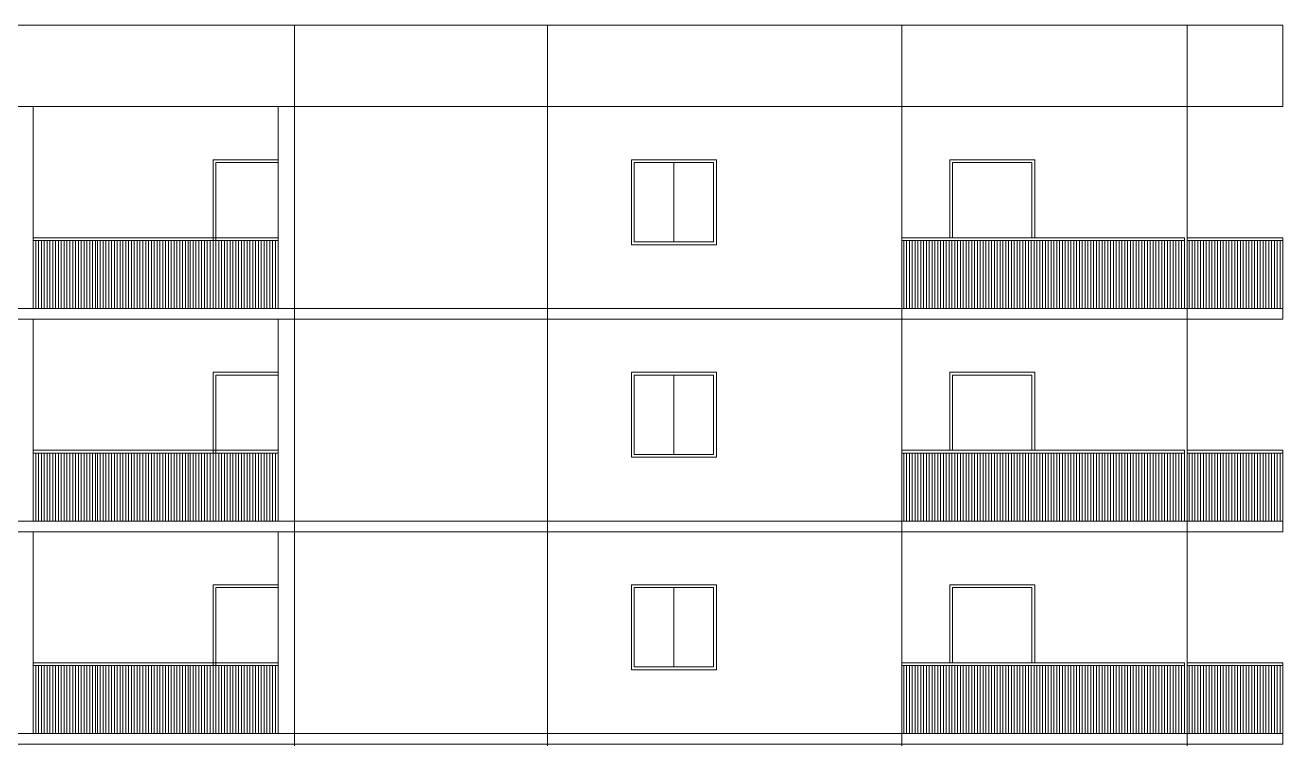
# Model space of a CAD drawing. Header units: inches. Extents: x 1090 to 1325, y 2 to 154.
# Drawn here: x 1176.18 to 1193.92, y 51.9 to 61.97 of the extents above; entities that cross this region are included whole.
import ezdxf

# ---------------------------------------------------------------- set-up
doc = ezdxf.new("R2010")
doc.units = ezdxf.units.IN
doc.header["$MEASUREMENT"] = 0
doc.layers.add('elev 1', color=252, linetype='Continuous', lineweight=9)

msp = doc.modelspace()

# ---------------------------------------------------------------- linework, layer by layer
at = {"layer": 'elev 1'}
for p, q in [((1179.978, 21.971), (1179.978, 61.971)), ((1183.548, 21.971), (1183.548, 61.971)), ((1188.548, 61.971), (1188.548, 21.821)), ((1192.573, 12.971), (1192.573, 61.971)), ((1193.923, 60.971), (1193.923, 61.971)), ((1176.293, 60.821), (1176.293, 57.971)), ((1179.748, 60.821), (1179.748, 57.971)), ((1179.978, 60.821), (1179.978, 57.971)), ((1185.332, 60.031), (1185.332, 58.911)), ((1179.748, 58.971), (1176.293, 58.971)), ((1179.748, 58.931), (1176.293, 58.931)), ((1176.328, 57.971), (1176.328, 58.931)), ((1176.368, 57.971), (1176.368, 58.931)), ((1176.408, 57.971), (1176.408, 58.931)), ((1176.448, 57.971), (1176.448, 58.931)), ((1176.488, 57.971), (1176.488, 58.931)), ((1176.528, 57.971), (1176.528, 58.931)), ((1176.568, 57.971), (1176.568, 58.931)), ((1176.608, 57.971), (1176.608, 58.931)), ((1176.648, 57.971), (1176.648, 58.931)), ((1176.688, 57.971), (1176.688, 58.931)), ((1176.728, 57.971), (1176.728, 58.931)), ((1176.768, 57.971), (1176.768, 58.931)), ((1176.808, 57.971), (1176.808, 58.931)), ((1176.848, 57.971), (1176.848, 58.931)), ((1176.888, 57.971), (1176.888, 58.931)), ((1176.928, 57.971), (1176.928, 58.931)), ((1176.968, 57.971), (1176.968, 58.931)), ((1177.008, 57.971), (1177.008, 58.931)), ((1177.048, 57.971), (1177.048, 58.931)), ((1177.088, 57.971), (1177.088, 58.931)), ((1177.128, 57.971), (1177.128, 58.931)), ((1177.168, 57.971), (1177.168, 58.931)), ((1177.198, 57.971), (1177.198, 58.931)), ((1177.238, 57.971), (1177.238, 58.931)), ((1177.278, 57.971), (1177.278, 58.931)), ((1177.318, 57.971), (1177.318, 58.931)), ((1177.358, 57.971), (1177.358, 58.931)), ((1177.398, 57.971), (1177.398, 58.931)), ((1177.438, 57.971), (1177.438, 58.931)), ((1177.478, 57.971), (1177.478, 58.931)), ((1177.518, 57.971), (1177.518, 58.931)), ((1177.558, 57.971), (1177.558, 58.931)), ((1177.598, 57.971), (1177.598, 58.931)), ((1177.638, 57.971), (1177.638, 58.931)), ((1177.678, 57.971), (1177.678, 58.931)), ((1177.718, 57.971), (1177.718, 58.931)), ((1177.758, 57.971), (1177.758, 58.931)), ((1177.798, 57.971), (1177.798, 58.931)), ((1177.838, 57.971), (1177.838, 58.931)), ((1177.878, 57.971), (1177.878, 58.931)), ((1177.918, 57.971), (1177.918, 58.931)), ((1177.958, 57.971), (1177.958, 58.931)), ((1177.998, 57.971), (1177.998, 58.931)), ((1178.038, 57.971), (1178.038, 58.931)), ((1178.078, 57.971), (1178.078, 58.931)), ((1178.118, 57.971), (1178.118, 58.931)), ((1178.158, 57.971), (1178.158, 58.931)), ((1178.198, 57.971), (1178.198, 58.931)), ((1178.238, 57.971), (1178.238, 58.931)), ((1178.278, 57.971), (1178.278, 58.931)), ((1178.318, 57.971), (1178.318, 58.931)), ((1178.358, 57.971), (1178.358, 58.931)), ((1178.398, 57.971), (1178.398, 58.931)), ((1178.438, 57.971), (1178.438, 58.931)), ((1178.478, 57.971), (1178.478, 58.931)), ((1178.508, 57.971), (1178.508, 58.931)), ((1178.548, 57.971), (1178.548, 58.931)), ((1178.588, 57.971), (1178.588, 58.931)), ((1178.628, 57.971), (1178.628, 58.931)), ((1178.668, 57.971), (1178.668, 58.931)), ((1178.708, 57.971), (1178.708, 58.931)), ((1178.748, 57.971), (1178.748, 58.931)), ((1178.788, 57.971), (1178.788, 58.931)), ((1178.828, 57.971), (1178.828, 58.931)), ((1178.868, 57.971), (1178.868, 58.931)), ((1178.908, 57.971), (1178.908, 58.931)), ((1178.948, 57.971), (1178.948, 58.931)), ((1178.988, 57.971), (1178.988, 58.931)), ((1179.028, 57.971), (1179.028, 58.931)), ((1179.068, 57.971), (1179.068, 58.931)), ((1179.108, 57.971), (1179.108, 58.931)), ((1179.148, 57.971), (1179.148, 58.931)), ((1179.188, 57.971), (1179.188, 58.931)), ((1179.228, 57.971), (1179.228, 58.931)), ((1179.268, 57.971), (1179.268, 58.931)), ((1179.308, 57.971), (1179.308, 58.931)), ((1179.348, 57.971), (1179.348, 58.931)), ((1179.388, 57.971), (1179.388, 58.931)), ((1179.428, 57.971), (1179.428, 58.931)), ((1179.468, 57.971), (1179.468, 58.931)), ((1179.508, 57.971), (1179.508, 58.931)), ((1179.548, 57.971), (1179.548, 58.931)), ((1179.588, 57.971), (1179.588, 58.931)), ((1179.628, 57.971), (1179.628, 58.931)), ((1179.668, 57.971), (1179.668, 58.931)), ((1179.708, 57.971), (1179.708, 58.931)), ((1179.748, 57.971), (1179.748, 58.931)), ((1192.533, 58.971), (1188.548, 58.971)), ((1192.533, 58.931), (1188.548, 58.931)), ((1188.573, 57.971), (1188.573, 58.931)), ((1188.613, 57.971), (1188.613, 58.931)), ((1188.653, 57.971), (1188.653, 58.931)), ((1188.693, 57.971), (1188.693, 58.931)), ((1188.733, 57.971), (1188.733, 58.931)), ((1188.773, 57.971), (1188.773, 58.931)), ((1188.813, 57.971), (1188.813, 58.931)), ((1188.853, 57.971), (1188.853, 58.931)), ((1188.893, 57.971), (1188.893, 58.931)), ((1188.933, 57.971), (1188.933, 58.931)), ((1188.973, 57.971), (1188.973, 58.931)), ((1189.013, 57.971), (1189.013, 58.931)), ((1189.053, 57.971), (1189.053, 58.931)), ((1189.093, 57.971), (1189.093, 58.931)), ((1189.133, 57.971), (1189.133, 58.931)), ((1189.173, 57.971), (1189.173, 58.931)), ((1189.213, 57.971), (1189.213, 58.931)), ((1189.253, 57.971), (1189.253, 58.931)), ((1189.293, 57.971), (1189.293, 58.931)), ((1189.333, 57.971), (1189.333, 58.931)), ((1189.373, 57.971), (1189.373, 58.931)), ((1189.413, 57.971), (1189.413, 58.931)), ((1189.453, 57.971), (1189.453, 58.931)), ((1189.493, 57.971), (1189.493, 58.931)), ((1189.533, 57.971), (1189.533, 58.931)), ((1189.573, 57.971), (1189.573, 58.931)), ((1189.613, 57.971), (1189.613, 58.931)), ((1189.653, 57.971), (1189.653, 58.931)), ((1189.693, 57.971), (1189.693, 58.931)), ((1189.733, 57.971), (1189.733, 58.931)), ((1189.773, 57.971), (1189.773, 58.931)), ((1189.813, 57.971), (1189.813, 58.931)), ((1189.853, 57.971), (1189.853, 58.931)), ((1189.893, 57.971), (1189.893, 58.931)), ((1189.933, 57.971), (1189.933, 58.931)), ((1189.973, 57.971), (1189.973, 58.931)), ((1190.013, 57.971), (1190.013, 58.931)), ((1190.053, 57.971), (1190.053, 58.931)), ((1190.093, 57.971), (1190.093, 58.931)), ((1190.133, 57.971), (1190.133, 58.931)), ((1190.173, 57.971), (1190.173, 58.931)), ((1190.213, 57.971), (1190.213, 58.931)), ((1190.253, 57.971), (1190.253, 58.931)), ((1190.293, 57.971), (1190.293, 58.931)), ((1190.333, 57.971), (1190.333, 58.931)), ((1190.373, 57.971), (1190.373, 58.931)), ((1190.413, 57.971), (1190.413, 58.931)), ((1190.453, 57.971), (1190.453, 58.931)), ((1190.493, 57.971), (1190.493, 58.931)), ((1190.533, 57.971), (1190.533, 58.931)), ((1190.573, 57.971), (1190.573, 58.931)), ((1190.613, 57.971), (1190.613, 58.931)), ((1190.653, 57.971), (1190.653, 58.931)), ((1190.693, 57.971), (1190.693, 58.931)), ((1190.733, 57.971), (1190.733, 58.931)), ((1190.773, 57.971), (1190.773, 58.931)), ((1190.813, 57.971), (1190.813, 58.931)), ((1190.853, 57.971), (1190.853, 58.931)), ((1190.893, 57.971), (1190.893, 58.931)), ((1190.933, 57.971), (1190.933, 58.931)), ((1190.973, 57.971), (1190.973, 58.931)), ((1191.013, 57.971), (1191.013, 58.931)), ((1191.053, 57.971), (1191.053, 58.931)), ((1191.093, 57.971), (1191.093, 58.931)), ((1191.133, 57.971), (1191.133, 58.931)), ((1191.173, 57.971), (1191.173, 58.931)), ((1191.213, 57.971), (1191.213, 58.931)), ((1191.253, 57.971), (1191.253, 58.931)), ((1191.293, 57.971), (1191.293, 58.931)), ((1191.333, 57.971), (1191.333, 58.931)), ((1191.373, 57.971), (1191.373, 58.931)), ((1191.413, 57.971), (1191.413, 58.931)), ((1191.453, 57.971), (1191.453, 58.931)), ((1191.493, 57.971), (1191.493, 58.931)), ((1191.533, 57.971), (1191.533, 58.931)), ((1191.573, 57.971), (1191.573, 58.931)), ((1191.613, 57.971), (1191.613, 58.931)), ((1191.653, 57.971), (1191.653, 58.931)), ((1191.693, 57.971), (1191.693, 58.931)), ((1191.733, 57.971), (1191.733, 58.931)), ((1191.773, 57.971), (1191.773, 58.931)), ((1191.813, 57.971), (1191.813, 58.931)), ((1191.853, 57.971), (1191.853, 58.931)), ((1191.893, 57.971), (1191.893, 58.931)), ((1191.933, 57.971), (1191.933, 58.931)), ((1191.973, 57.971), (1191.973, 58.931)), ((1192.013, 57.971), (1192.013, 58.931)), ((1192.053, 57.971), (1192.053, 58.931)), ((1192.093, 57.971), (1192.093, 58.931)), ((1192.133, 57.971), (1192.133, 58.931)), ((1192.173, 57.971), (1192.173, 58.931)), ((1192.213, 57.971), (1192.213, 58.931)), ((1192.253, 57.971), (1192.253, 58.931)), ((1192.293, 57.971), (1192.293, 58.931)), ((1192.333, 57.971), (1192.333, 58.931)), ((1192.373, 57.971), (1192.373, 58.931)), ((1192.413, 57.971), (1192.413, 58.931)), ((1192.453, 57.971), (1192.453, 58.931)), ((1192.493, 57.971), (1192.493, 58.931)), ((1192.533, 57.971), (1192.533, 58.971)), ((1193.923, 58.971), (1192.573, 58.971)), ((1193.923, 58.931), (1192.573, 58.931)), ((1192.603, 57.971), (1192.603, 58.931)), ((1192.643, 57.971), (1192.643, 58.931)), ((1192.683, 57.971), (1192.683, 58.931)), ((1192.723, 57.971), (1192.723, 58.931)), ((1192.763, 57.971), (1192.763, 58.931)), ((1192.803, 57.971), (1192.803, 58.931)), ((1192.843, 57.971), (1192.843, 58.931)), ((1192.883, 57.971), (1192.883, 58.931)), ((1192.923, 57.971), (1192.923, 58.931)), ((1192.963, 57.971), (1192.963, 58.931)), ((1193.003, 57.971), (1193.003, 58.931)), ((1193.043, 57.971), (1193.043, 58.931)), ((1193.083, 57.971), (1193.083, 58.931)), ((1193.123, 57.971), (1193.123, 58.931)), ((1193.163, 57.971), (1193.163, 58.931)), ((1193.203, 57.971), (1193.203, 58.931)), ((1193.243, 57.971), (1193.243, 58.931)), ((1193.283, 57.971), (1193.283, 58.931)), ((1193.323, 57.971), (1193.323, 58.931)), ((1193.363, 57.971), (1193.363, 58.931)), ((1193.403, 57.971), (1193.403, 58.931)), ((1193.443, 57.971), (1193.443, 58.931)), ((1193.483, 57.971), (1193.483, 58.931)), ((1193.523, 57.971), (1193.523, 58.931)), ((1193.563, 57.971), (1193.563, 58.931)), ((1193.603, 57.971), (1193.603, 58.931)), ((1193.643, 57.971), (1193.643, 58.931)), ((1193.683, 57.971), (1193.683, 58.931)), ((1193.723, 57.971), (1193.723, 58.931)), ((1193.763, 57.971), (1193.763, 58.931)), ((1193.803, 57.971), (1193.803, 58.931)), ((1193.843, 57.971), (1193.843, 58.931)), ((1193.883, 57.971), (1193.883, 58.931)), ((1193.923, 57.971), (1193.923, 58.971)), ((1193.923, 57.971), (1160.538, 57.971)), ((1176.293, 57.821), (1176.293, 54.971)), ((1179.748, 57.821), (1179.748, 54.971)), ((1179.978, 57.821), (1179.978, 54.971)), ((1185.332, 57.031), (1185.332, 55.911)), ((1179.748, 55.971), (1176.293, 55.971)), ((1179.748, 55.931), (1176.293, 55.931)), ((1176.328, 54.971), (1176.328, 55.931)), ((1176.368, 54.971), (1176.368, 55.931)), ((1176.408, 54.971), (1176.408, 55.931)), ((1176.448, 54.971), (1176.448, 55.931)), ((1176.488, 54.971), (1176.488, 55.931)), ((1176.528, 54.971), (1176.528, 55.931)), ((1176.568, 54.971), (1176.568, 55.931)), ((1176.608, 54.971), (1176.608, 55.931)), ((1176.648, 54.971), (1176.648, 55.931)), ((1176.688, 54.971), (1176.688, 55.931)), ((1176.728, 54.971), (1176.728, 55.931)), ((1176.768, 54.971), (1176.768, 55.931)), ((1176.808, 54.971), (1176.808, 55.931)), ((1176.848, 54.971), (1176.848, 55.931)), ((1176.888, 54.971), (1176.888, 55.931)), ((1176.928, 54.971), (1176.928, 55.931)), ((1176.968, 54.971), (1176.968, 55.931)), ((1177.008, 54.971), (1177.008, 55.931)), ((1177.048, 54.971), (1177.048, 55.931)), ((1177.088, 54.971), (1177.088, 55.931)), ((1177.128, 54.971), (1177.128, 55.931)), ((1177.168, 54.971), (1177.168, 55.931)), ((1177.198, 54.971), (1177.198, 55.931)), ((1177.238, 54.971), (1177.238, 55.931)), ((1177.278, 54.971), (1177.278, 55.931)), ((1177.318, 54.971), (1177.318, 55.931)), ((1177.358, 54.971), (1177.358, 55.931)), ((1177.398, 54.971), (1177.398, 55.931)), ((1177.438, 54.971), (1177.438, 55.931)), ((1177.478, 54.971), (1177.478, 55.931)), ((1177.518, 54.971), (1177.518, 55.931)), ((1177.558, 54.971), (1177.558, 55.931)), ((1177.598, 54.971), (1177.598, 55.931)), ((1177.638, 54.971), (1177.638, 55.931)), ((1177.678, 54.971), (1177.678, 55.931)), ((1177.718, 54.971), (1177.718, 55.931)), ((1177.758, 54.971), (1177.758, 55.931)), ((1177.798, 54.971), (1177.798, 55.931)), ((1177.838, 54.971), (1177.838, 55.931)), ((1177.878, 54.971), (1177.878, 55.931)), ((1177.918, 54.971), (1177.918, 55.931)), ((1177.958, 54.971), (1177.958, 55.931)), ((1177.998, 54.971), (1177.998, 55.931)), ((1178.038, 54.971), (1178.038, 55.931)), ((1178.078, 54.971), (1178.078, 55.931)), ((1178.118, 54.971), (1178.118, 55.931)), ((1178.158, 54.971), (1178.158, 55.931)), ((1178.198, 54.971), (1178.198, 55.931)), ((1178.238, 54.971), (1178.238, 55.931)), ((1178.278, 54.971), (1178.278, 55.931)), ((1178.318, 54.971), (1178.318, 55.931)), ((1178.358, 54.971), (1178.358, 55.931)), ((1178.398, 54.971), (1178.398, 55.931)), ((1178.438, 54.971), (1178.438, 55.931)), ((1178.478, 54.971), (1178.478, 55.931)), ((1178.508, 54.971), (1178.508, 55.931)), ((1178.548, 54.971), (1178.548, 55.931)), ((1178.588, 54.971), (1178.588, 55.931)), ((1178.628, 54.971), (1178.628, 55.931)), ((1178.668, 54.971), (1178.668, 55.931)), ((1178.708, 54.971), (1178.708, 55.931)), ((1178.748, 54.971), (1178.748, 55.931)), ((1178.788, 54.971), (1178.788, 55.931)), ((1178.828, 54.971), (1178.828, 55.931)), ((1178.868, 54.971), (1178.868, 55.931)), ((1178.908, 54.971), (1178.908, 55.931)), ((1178.948, 54.971), (1178.948, 55.931)), ((1178.988, 54.971), (1178.988, 55.931)), ((1179.028, 54.971), (1179.028, 55.931)), ((1179.068, 54.971), (1179.068, 55.931)), ((1179.108, 54.971), (1179.108, 55.931)), ((1179.148, 54.971), (1179.148, 55.931)), ((1179.188, 54.971), (1179.188, 55.931)), ((1179.228, 54.971), (1179.228, 55.931)), ((1179.268, 54.971), (1179.268, 55.931)), ((1179.308, 54.971), (1179.308, 55.931)), ((1179.348, 54.971), (1179.348, 55.931)), ((1179.388, 54.971), (1179.388, 55.931)), ((1179.428, 54.971), (1179.428, 55.931)), ((1179.468, 54.971), (1179.468, 55.931)), ((1179.508, 54.971), (1179.508, 55.931)), ((1179.548, 54.971), (1179.548, 55.931)), ((1179.588, 54.971), (1179.588, 55.931)), ((1179.628, 54.971), (1179.628, 55.931)), ((1179.668, 54.971), (1179.668, 55.931)), ((1179.708, 54.971), (1179.708, 55.931)), ((1179.748, 54.971), (1179.748, 55.931)), ((1192.533, 55.971), (1188.548, 55.971)), ((1192.533, 55.931), (1188.548, 55.931)), ((1188.573, 54.971), (1188.573, 55.931)), ((1188.613, 54.971), (1188.613, 55.931)), ((1188.653, 54.971), (1188.653, 55.931)), ((1188.693, 54.971), (1188.693, 55.931)), ((1188.733, 54.971), (1188.733, 55.931)), ((1188.773, 54.971), (1188.773, 55.931)), ((1188.813, 54.971), (1188.813, 55.931)), ((1188.853, 54.971), (1188.853, 55.931)), ((1188.893, 54.971), (1188.893, 55.931)), ((1188.933, 54.971), (1188.933, 55.931)), ((1188.973, 54.971), (1188.973, 55.931)), ((1189.013, 54.971), (1189.013, 55.931)), ((1189.053, 54.971), (1189.053, 55.931)), ((1189.093, 54.971), (1189.093, 55.931)), ((1189.133, 54.971), (1189.133, 55.931)), ((1189.173, 54.971), (1189.173, 55.931)), ((1189.213, 54.971), (1189.213, 55.931)), ((1189.253, 54.971), (1189.253, 55.931)), ((1189.293, 54.971), (1189.293, 55.931)), ((1189.333, 54.971), (1189.333, 55.931)), ((1189.373, 54.971), (1189.373, 55.931)), ((1189.413, 54.971), (1189.413, 55.931)), ((1189.453, 54.971), (1189.453, 55.931)), ((1189.493, 54.971), (1189.493, 55.931)), ((1189.533, 54.971), (1189.533, 55.931)), ((1189.573, 54.971), (1189.573, 55.931)), ((1189.613, 54.971), (1189.613, 55.931)), ((1189.653, 54.971), (1189.653, 55.931)), ((1189.693, 54.971), (1189.693, 55.931)), ((1189.733, 54.971), (1189.733, 55.931)), ((1189.773, 54.971), (1189.773, 55.931)), ((1189.813, 54.971), (1189.813, 55.931)), ((1189.853, 54.971), (1189.853, 55.931)), ((1189.893, 54.971), (1189.893, 55.931)), ((1189.933, 54.971), (1189.933, 55.931)), ((1189.973, 54.971), (1189.973, 55.931)), ((1190.013, 54.971), (1190.013, 55.931)), ((1190.053, 54.971), (1190.053, 55.931)), ((1190.093, 54.971), (1190.093, 55.931)), ((1190.133, 54.971), (1190.133, 55.931)), ((1190.173, 54.971), (1190.173, 55.931)), ((1190.213, 54.971), (1190.213, 55.931)), ((1190.253, 54.971), (1190.253, 55.931)), ((1190.293, 54.971), (1190.293, 55.931)), ((1190.333, 54.971), (1190.333, 55.931)), ((1190.373, 54.971), (1190.373, 55.931)), ((1190.413, 54.971), (1190.413, 55.931)), ((1190.453, 54.971), (1190.453, 55.931)), ((1190.493, 54.971), (1190.493, 55.931)), ((1190.533, 54.971), (1190.533, 55.931)), ((1190.573, 54.971), (1190.573, 55.931)), ((1190.613, 54.971), (1190.613, 55.931)), ((1190.653, 54.971), (1190.653, 55.931)), ((1190.693, 54.971), (1190.693, 55.931)), ((1190.733, 54.971), (1190.733, 55.931)), ((1190.773, 54.971), (1190.773, 55.931)), ((1190.813, 54.971), (1190.813, 55.931)), ((1190.853, 54.971), (1190.853, 55.931)), ((1190.893, 54.971), (1190.893, 55.931)), ((1190.933, 54.971), (1190.933, 55.931)), ((1190.973, 54.971), (1190.973, 55.931)), ((1191.013, 54.971), (1191.013, 55.931)), ((1191.053, 54.971), (1191.053, 55.931)), ((1191.093, 54.971), (1191.093, 55.931)), ((1191.133, 54.971), (1191.133, 55.931)), ((1191.173, 54.971), (1191.173, 55.931)), ((1191.213, 54.971), (1191.213, 55.931)), ((1191.253, 54.971), (1191.253, 55.931)), ((1191.293, 54.971), (1191.293, 55.931)), ((1191.333, 54.971), (1191.333, 55.931)), ((1191.373, 54.971), (1191.373, 55.931)), ((1191.413, 54.971), (1191.413, 55.931)), ((1191.453, 54.971), (1191.453, 55.931)), ((1191.493, 54.971), (1191.493, 55.931)), ((1191.533, 54.971), (1191.533, 55.931)), ((1191.573, 54.971), (1191.573, 55.931)), ((1191.613, 54.971), (1191.613, 55.931)), ((1191.653, 54.971), (1191.653, 55.931)), ((1191.693, 54.971), (1191.693, 55.931)), ((1191.733, 54.971), (1191.733, 55.931)), ((1191.773, 54.971), (1191.773, 55.931)), ((1191.813, 54.971), (1191.813, 55.931)), ((1191.853, 54.971), (1191.853, 55.931)), ((1191.893, 54.971), (1191.893, 55.931)), ((1191.933, 54.971), (1191.933, 55.931)), ((1191.973, 54.971), (1191.973, 55.931)), ((1192.013, 54.971), (1192.013, 55.931)), ((1192.053, 54.971), (1192.053, 55.931)), ((1192.093, 54.971), (1192.093, 55.931)), ((1192.133, 54.971), (1192.133, 55.931)), ((1192.173, 54.971), (1192.173, 55.931)), ((1192.213, 54.971), (1192.213, 55.931)), ((1192.253, 54.971), (1192.253, 55.931)), ((1192.293, 54.971), (1192.293, 55.931)), ((1192.333, 54.971), (1192.333, 55.931)), ((1192.373, 54.971), (1192.373, 55.931)), ((1192.413, 54.971), (1192.413, 55.931)), ((1192.453, 54.971), (1192.453, 55.931)), ((1192.493, 54.971), (1192.493, 55.931)), ((1192.533, 54.971), (1192.533, 55.971)), ((1193.923, 55.971), (1192.573, 55.971)), ((1193.923, 55.931), (1192.573, 55.931)), ((1192.603, 54.971), (1192.603, 55.931)), ((1192.643, 54.971), (1192.643, 55.931)), ((1192.683, 54.971), (1192.683, 55.931)), ((1192.723, 54.971), (1192.723, 55.931)), ((1192.763, 54.971), (1192.763, 55.931)), ((1192.803, 54.971), (1192.803, 55.931)), ((1192.843, 54.971), (1192.843, 55.931)), ((1192.883, 54.971), (1192.883, 55.931)), ((1192.923, 54.971), (1192.923, 55.931)), ((1192.963, 54.971), (1192.963, 55.931)), ((1193.003, 54.971), (1193.003, 55.931)), ((1193.043, 54.971), (1193.043, 55.931)), ((1193.083, 54.971), (1193.083, 55.931)), ((1193.123, 54.971), (1193.123, 55.931)), ((1193.163, 54.971), (1193.163, 55.931)), ((1193.203, 54.971), (1193.203, 55.931)), ((1193.243, 54.971), (1193.243, 55.931)), ((1193.283, 54.971), (1193.283, 55.931)), ((1193.323, 54.971), (1193.323, 55.931)), ((1193.363, 54.971), (1193.363, 55.931)), ((1193.403, 54.971), (1193.403, 55.931)), ((1193.443, 54.971), (1193.443, 55.931)), ((1193.483, 54.971), (1193.483, 55.931)), ((1193.523, 54.971), (1193.523, 55.931)), ((1193.563, 54.971), (1193.563, 55.931)), ((1193.603, 54.971), (1193.603, 55.931)), ((1193.643, 54.971), (1193.643, 55.931)), ((1193.683, 54.971), (1193.683, 55.931)), ((1193.723, 54.971), (1193.723, 55.931)), ((1193.763, 54.971), (1193.763, 55.931)), ((1193.803, 54.971), (1193.803, 55.931)), ((1193.843, 54.971), (1193.843, 55.931)), ((1193.883, 54.971), (1193.883, 55.931)), ((1193.923, 54.971), (1193.923, 55.971)), ((1193.923, 54.971), (1160.538, 54.971)), ((1176.293, 54.821), (1176.293, 51.971)), ((1179.748, 54.821), (1179.748, 51.971)), ((1179.978, 54.821), (1179.978, 51.971)), ((1185.332, 54.031), (1185.332, 52.911)), ((1179.748, 52.971), (1176.293, 52.971)), ((1179.748, 52.931), (1176.293, 52.931)), ((1176.328, 51.971), (1176.328, 52.931)), ((1176.368, 51.971), (1176.368, 52.931)), ((1176.408, 51.971), (1176.408, 52.931)), ((1176.448, 51.971), (1176.448, 52.931)), ((1176.488, 51.971), (1176.488, 52.931)), ((1176.528, 51.971), (1176.528, 52.931)), ((1176.568, 51.971), (1176.568, 52.931)), ((1176.608, 51.971), (1176.608, 52.931)), ((1176.648, 51.971), (1176.648, 52.931)), ((1176.688, 51.971), (1176.688, 52.931)), ((1176.728, 51.971), (1176.728, 52.931)), ((1176.768, 51.971), (1176.768, 52.931)), ((1176.808, 51.971), (1176.808, 52.931)), ((1176.848, 51.971), (1176.848, 52.931)), ((1176.888, 51.971), (1176.888, 52.931)), ((1176.928, 51.971), (1176.928, 52.931)), ((1176.968, 51.971), (1176.968, 52.931)), ((1177.008, 51.971), (1177.008, 52.931)), ((1177.048, 51.971), (1177.048, 52.931)), ((1177.088, 51.971), (1177.088, 52.931)), ((1177.128, 51.971), (1177.128, 52.931)), ((1177.168, 51.971), (1177.168, 52.931)), ((1177.198, 51.971), (1177.198, 52.931)), ((1177.238, 51.971), (1177.238, 52.931)), ((1177.278, 51.971), (1177.278, 52.931)), ((1177.318, 51.971), (1177.318, 52.931)), ((1177.358, 51.971), (1177.358, 52.931)), ((1177.398, 51.971), (1177.398, 52.931)), ((1177.438, 51.971), (1177.438, 52.931)), ((1177.478, 51.971), (1177.478, 52.931)), ((1177.518, 51.971), (1177.518, 52.931)), ((1177.558, 51.971), (1177.558, 52.931)), ((1177.598, 51.971), (1177.598, 52.931)), ((1177.638, 51.971), (1177.638, 52.931)), ((1177.678, 51.971), (1177.678, 52.931)), ((1177.718, 51.971), (1177.718, 52.931)), ((1177.758, 51.971), (1177.758, 52.931)), ((1177.798, 51.971), (1177.798, 52.931)), ((1177.838, 51.971), (1177.838, 52.931)), ((1177.878, 51.971), (1177.878, 52.931)), ((1177.918, 51.971), (1177.918, 52.931)), ((1177.958, 51.971), (1177.958, 52.931)), ((1177.998, 51.971), (1177.998, 52.931)), ((1178.038, 51.971), (1178.038, 52.931)), ((1178.078, 51.971), (1178.078, 52.931)), ((1178.118, 51.971), (1178.118, 52.931)), ((1178.158, 51.971), (1178.158, 52.931)), ((1178.198, 51.971), (1178.198, 52.931)), ((1178.238, 51.971), (1178.238, 52.931)), ((1178.278, 51.971), (1178.278, 52.931)), ((1178.318, 51.971), (1178.318, 52.931)), ((1178.358, 51.971), (1178.358, 52.931)), ((1178.398, 51.971), (1178.398, 52.931)), ((1178.438, 51.971), (1178.438, 52.931)), ((1178.478, 51.971), (1178.478, 52.931)), ((1178.508, 51.971), (1178.508, 52.931)), ((1178.548, 51.971), (1178.548, 52.931)), ((1178.588, 51.971), (1178.588, 52.931)), ((1178.628, 51.971), (1178.628, 52.931)), ((1178.668, 51.971), (1178.668, 52.931)), ((1178.708, 51.971), (1178.708, 52.931)), ((1178.748, 51.971), (1178.748, 52.931)), ((1178.788, 51.971), (1178.788, 52.931)), ((1178.828, 51.971), (1178.828, 52.931)), ((1178.868, 51.971), (1178.868, 52.931)), ((1178.908, 51.971), (1178.908, 52.931)), ((1178.948, 51.971), (1178.948, 52.931)), ((1178.988, 51.971), (1178.988, 52.931)), ((1179.028, 51.971), (1179.028, 52.931)), ((1179.068, 51.971), (1179.068, 52.931)), ((1179.108, 51.971), (1179.108, 52.931)), ((1179.148, 51.971), (1179.148, 52.931)), ((1179.188, 51.971), (1179.188, 52.931)), ((1179.228, 51.971), (1179.228, 52.931)), ((1179.268, 51.971), (1179.268, 52.931)), ((1179.308, 51.971), (1179.308, 52.931)), ((1179.348, 51.971), (1179.348, 52.931)), ((1179.388, 51.971), (1179.388, 52.931)), ((1179.428, 51.971), (1179.428, 52.931)), ((1179.468, 51.971), (1179.468, 52.931)), ((1179.508, 51.971), (1179.508, 52.931)), ((1179.548, 51.971), (1179.548, 52.931)), ((1179.588, 51.971), (1179.588, 52.931)), ((1179.628, 51.971), (1179.628, 52.931)), ((1179.668, 51.971), (1179.668, 52.931)), ((1179.708, 51.971), (1179.708, 52.931)), ((1179.748, 51.971), (1179.748, 52.931)), ((1192.533, 52.971), (1188.548, 52.971)), ((1192.533, 52.931), (1188.548, 52.931)), ((1188.573, 51.971), (1188.573, 52.931)), ((1188.613, 51.971), (1188.613, 52.931)), ((1188.653, 51.971), (1188.653, 52.931)), ((1188.693, 51.971), (1188.693, 52.931)), ((1188.733, 51.971), (1188.733, 52.931)), ((1188.773, 51.971), (1188.773, 52.931)), ((1188.813, 51.971), (1188.813, 52.931)), ((1188.853, 51.971), (1188.853, 52.931)), ((1188.893, 51.971), (1188.893, 52.931)), ((1188.933, 51.971), (1188.933, 52.931)), ((1188.973, 51.971), (1188.973, 52.931)), ((1189.013, 51.971), (1189.013, 52.931)), ((1189.053, 51.971), (1189.053, 52.931)), ((1189.093, 51.971), (1189.093, 52.931)), ((1189.133, 51.971), (1189.133, 52.931)), ((1189.173, 51.971), (1189.173, 52.931)), ((1189.213, 51.971), (1189.213, 52.931)), ((1189.253, 51.971), (1189.253, 52.931)), ((1189.293, 51.971), (1189.293, 52.931)), ((1189.333, 51.971), (1189.333, 52.931)), ((1189.373, 51.971), (1189.373, 52.931)), ((1189.413, 51.971), (1189.413, 52.931)), ((1189.453, 51.971), (1189.453, 52.931)), ((1189.493, 51.971), (1189.493, 52.931)), ((1189.533, 51.971), (1189.533, 52.931)), ((1189.573, 51.971), (1189.573, 52.931)), ((1189.613, 51.971), (1189.613, 52.931)), ((1189.653, 51.971), (1189.653, 52.931)), ((1189.693, 51.971), (1189.693, 52.931)), ((1189.733, 51.971), (1189.733, 52.931)), ((1189.773, 51.971), (1189.773, 52.931)), ((1189.813, 51.971), (1189.813, 52.931)), ((1189.853, 51.971), (1189.853, 52.931)), ((1189.893, 51.971), (1189.893, 52.931)), ((1189.933, 51.971), (1189.933, 52.931)), ((1189.973, 51.971), (1189.973, 52.931)), ((1190.013, 51.971), (1190.013, 52.931)), ((1190.053, 51.971), (1190.053, 52.931)), ((1190.093, 51.971), (1190.093, 52.931)), ((1190.133, 51.971), (1190.133, 52.931)), ((1190.173, 51.971), (1190.173, 52.931)), ((1190.213, 51.971), (1190.213, 52.931)), ((1190.253, 51.971), (1190.253, 52.931)), ((1190.293, 51.971), (1190.293, 52.931)), ((1190.333, 51.971), (1190.333, 52.931)), ((1190.373, 51.971), (1190.373, 52.931)), ((1190.413, 51.971), (1190.413, 52.931)), ((1190.453, 51.971), (1190.453, 52.931)), ((1190.493, 51.971), (1190.493, 52.931)), ((1190.533, 51.971), (1190.533, 52.931)), ((1190.573, 51.971), (1190.573, 52.931)), ((1190.613, 51.971), (1190.613, 52.931)), ((1190.653, 51.971), (1190.653, 52.931)), ((1190.693, 51.971), (1190.693, 52.931)), ((1190.733, 51.971), (1190.733, 52.931)), ((1190.773, 51.971), (1190.773, 52.931)), ((1190.813, 51.971), (1190.813, 52.931)), ((1190.853, 51.971), (1190.853, 52.931)), ((1190.893, 51.971), (1190.893, 52.931)), ((1190.933, 51.971), (1190.933, 52.931)), ((1190.973, 51.971), (1190.973, 52.931)), ((1191.013, 51.971), (1191.013, 52.931)), ((1191.053, 51.971), (1191.053, 52.931)), ((1191.093, 51.971), (1191.093, 52.931)), ((1191.133, 51.971), (1191.133, 52.931)), ((1191.173, 51.971), (1191.173, 52.931)), ((1191.213, 51.971), (1191.213, 52.931)), ((1191.253, 51.971), (1191.253, 52.931)), ((1191.293, 51.971), (1191.293, 52.931)), ((1191.333, 51.971), (1191.333, 52.931)), ((1191.373, 51.971), (1191.373, 52.931)), ((1191.413, 51.971), (1191.413, 52.931)), ((1191.453, 51.971), (1191.453, 52.931)), ((1191.493, 51.971), (1191.493, 52.931)), ((1191.533, 51.971), (1191.533, 52.931)), ((1191.573, 51.971), (1191.573, 52.931)), ((1191.613, 51.971), (1191.613, 52.931)), ((1191.653, 51.971), (1191.653, 52.931)), ((1191.693, 51.971), (1191.693, 52.931)), ((1191.733, 51.971), (1191.733, 52.931)), ((1191.773, 51.971), (1191.773, 52.931)), ((1191.813, 51.971), (1191.813, 52.931)), ((1191.853, 51.971), (1191.853, 52.931)), ((1191.893, 51.971), (1191.893, 52.931)), ((1191.933, 51.971), (1191.933, 52.931)), ((1191.973, 51.971), (1191.973, 52.931)), ((1192.013, 51.971), (1192.013, 52.931)), ((1192.053, 51.971), (1192.053, 52.931)), ((1192.093, 51.971), (1192.093, 52.931)), ((1192.133, 51.971), (1192.133, 52.931)), ((1192.173, 51.971), (1192.173, 52.931)), ((1192.213, 51.971), (1192.213, 52.931)), ((1192.253, 51.971), (1192.253, 52.931)), ((1192.293, 51.971), (1192.293, 52.931)), ((1192.333, 51.971), (1192.333, 52.931)), ((1192.373, 51.971), (1192.373, 52.931)), ((1192.413, 51.971), (1192.413, 52.931)), ((1192.453, 51.971), (1192.453, 52.931)), ((1192.493, 51.971), (1192.493, 52.931)), ((1192.533, 51.971), (1192.533, 52.971)), ((1193.923, 52.971), (1192.573, 52.971)), ((1193.923, 52.931), (1192.573, 52.931)), ((1192.603, 51.971), (1192.603, 52.931)), ((1192.643, 51.971), (1192.643, 52.931)), ((1192.683, 51.971), (1192.683, 52.931)), ((1192.723, 51.971), (1192.723, 52.931)), ((1192.763, 51.971), (1192.763, 52.931)), ((1192.803, 51.971), (1192.803, 52.931)), ((1192.843, 51.971), (1192.843, 52.931)), ((1192.883, 51.971), (1192.883, 52.931)), ((1192.923, 51.971), (1192.923, 52.931)), ((1192.963, 51.971), (1192.963, 52.931)), ((1193.003, 51.971), (1193.003, 52.931)), ((1193.043, 51.971), (1193.043, 52.931)), ((1193.083, 51.971), (1193.083, 52.931)), ((1193.123, 51.971), (1193.123, 52.931)), ((1193.163, 51.971), (1193.163, 52.931)), ((1193.203, 51.971), (1193.203, 52.931)), ((1193.243, 51.971), (1193.243, 52.931)), ((1193.283, 51.971), (1193.283, 52.931)), ((1193.323, 51.971), (1193.323, 52.931)), ((1193.363, 51.971), (1193.363, 52.931)), ((1193.403, 51.971), (1193.403, 52.931)), ((1193.443, 51.971), (1193.443, 52.931)), ((1193.483, 51.971), (1193.483, 52.931)), ((1193.523, 51.971), (1193.523, 52.931)), ((1193.563, 51.971), (1193.563, 52.931)), ((1193.603, 51.971), (1193.603, 52.931)), ((1193.643, 51.971), (1193.643, 52.931)), ((1193.683, 51.971), (1193.683, 52.931)), ((1193.723, 51.971), (1193.723, 52.931)), ((1193.763, 51.971), (1193.763, 52.931)), ((1193.803, 51.971), (1193.803, 52.931)), ((1193.843, 51.971), (1193.843, 52.931)), ((1193.883, 51.971), (1193.883, 52.931)), ((1193.923, 51.971), (1193.923, 52.971)), ((1193.923, 51.971), (1160.538, 51.971))]:
    msp.add_line(p, q, dxfattribs=at)
for points in [[(1193.923, 61.971), (1160.538, 61.971), (1160.538, 60.821)], [(1193.923, 60.971), (1193.923, 60.821), (1160.538, 60.821)], [(1178.828, 57.971), (1178.828, 60.071), (1179.748, 60.071)], [(1178.868, 57.971), (1178.868, 60.031), (1179.748, 60.031)], [(1190.423, 58.971), (1190.423, 60.071), (1189.223, 60.071), (1189.223, 58.971)], [(1190.383, 58.971), (1190.383, 60.031), (1189.263, 60.031), (1189.263, 58.971)], [(1177.128, 57.971), (1177.128, 58.931)], [(1178.438, 57.971), (1178.438, 58.931)], [(1193.923, 57.971), (1193.923, 57.821), (1160.538, 57.821)], [(1178.828, 54.971), (1178.828, 57.071), (1179.748, 57.071)], [(1178.868, 54.971), (1178.868, 57.031), (1179.748, 57.031)], [(1190.423, 55.971), (1190.423, 57.071), (1189.223, 57.071), (1189.223, 55.971)], [(1190.383, 55.971), (1190.383, 57.031), (1189.263, 57.031), (1189.263, 55.971)], [(1177.128, 54.971), (1177.128, 55.931)], [(1178.438, 54.971), (1178.438, 55.931)], [(1193.923, 54.971), (1193.923, 54.821), (1160.538, 54.821)], [(1178.828, 51.971), (1178.828, 54.071), (1179.748, 54.071)], [(1178.868, 51.971), (1178.868, 54.031), (1179.748, 54.031)], [(1190.423, 52.971), (1190.423, 54.071), (1189.223, 54.071), (1189.223, 52.971)], [(1190.383, 52.971), (1190.383, 54.031), (1189.263, 54.031), (1189.263, 52.971)], [(1177.128, 51.971), (1177.128, 52.931)], [(1178.438, 51.971), (1178.438, 52.931)], [(1193.923, 51.971), (1193.923, 51.821), (1160.538, 51.821)]]:
    msp.add_lwpolyline(points, dxfattribs=at)
for points in [[(1184.732, 60.071), (1185.932, 60.071), (1185.932, 58.871), (1184.732, 58.871)], [(1184.772, 60.031), (1185.892, 60.031), (1185.892, 58.911), (1184.772, 58.911)], [(1184.732, 57.071), (1185.932, 57.071), (1185.932, 55.871), (1184.732, 55.871)], [(1184.772, 57.031), (1185.892, 57.031), (1185.892, 55.911), (1184.772, 55.911)], [(1184.732, 54.071), (1185.932, 54.071), (1185.932, 52.871), (1184.732, 52.871)], [(1184.772, 54.031), (1185.892, 54.031), (1185.892, 52.911), (1184.772, 52.911)]]:
    msp.add_lwpolyline(points, close=True, dxfattribs=at)

doc.saveas('drawing.dxf')
